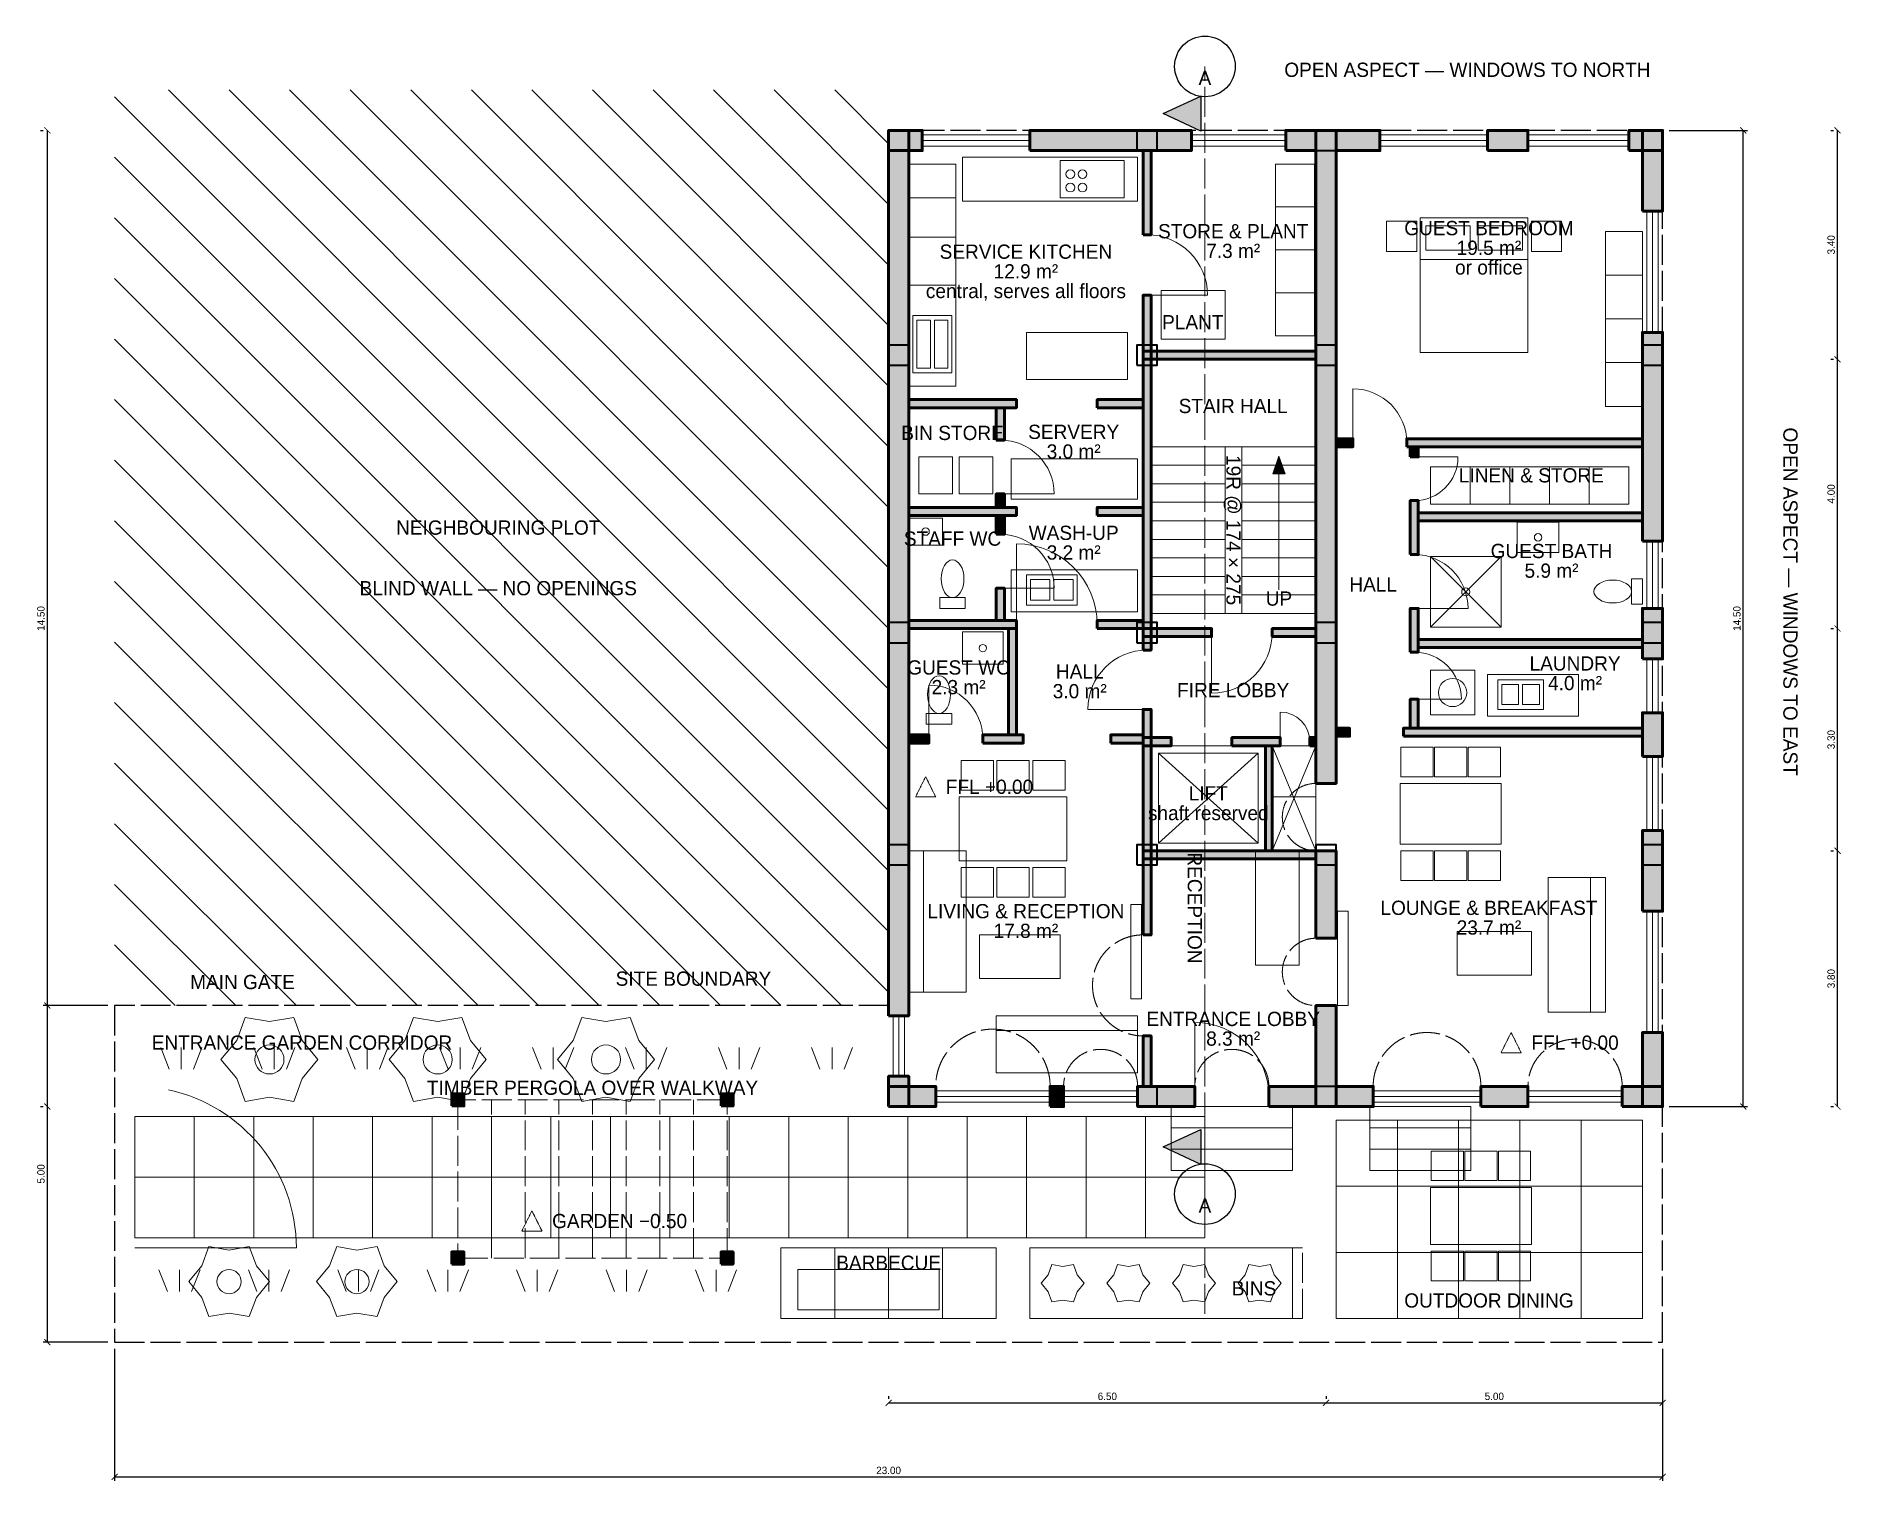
# Model space of a CAD drawing. Header units: millimetres. Extents: x -1167 to 25650, y -2060 to 19400.
import ezdxf
from ezdxf.enums import TextEntityAlignment as Align

# ---------------------------------------------------------------- set-up
doc = ezdxf.new("R2010")
doc.units = ezdxf.units.MM
doc.header["$LTSCALE"] = 20
doc.linetypes.add('DASHDOT', pattern=[3.556, 2.54, -0.508, 0, -0.508])
doc.linetypes.add('DASHED', pattern=[1.524, 1.27, -0.254])
for name, color, linetype, lineweight in [('A-ANNO-DIMS', 5, 'CONTINUOUS', 13), ('A-ANNO-PATT', 8, 'CONTINUOUS', 9), ('A-ANNO-SYMB', 5, 'DASHED', 13), ('A-ANNO-TEXT', 7, 'CONTINUOUS', 13), ('A-DOOR', 3, 'CONTINUOUS', 18), ('A-EQPM', 6, 'CONTINUOUS', 13), ('A-FLOR', 7, 'CONTINUOUS', 25), ('A-FLOR-STRS', 2, 'CONTINUOUS', 18), ('A-FURN', 6, 'CONTINUOUS', 13), ('A-GLAZ', 4, 'CONTINUOUS', 18), ('A-WALL', 7, 'CONTINUOUS', 50), ('A-WALL-PATT', 7, 'CONTINUOUS', 9), ('G-ANNO-BNDY', 1, 'DASHDOT', 25), ('L-PLNT', 3, 'CONTINUOUS', 13), ('L-SITE', 3, 'CONTINUOUS', 18), ('S-COLS', 7, 'CONTINUOUS', 35)]:
    doc.layers.add(name, color=color, linetype=linetype, lineweight=lineweight)
doc.dimstyles.new('ARCH', dxfattribs={"dimtxt": 2.2, "dimasz": 1.8, "dimexe": 1.2, "dimexo": 2, "dimgap": 0.8, "dimtad": 1, "dimlfac": 0.001, "dimblk": 'ARCHTICK', "dimcen": 2.5, "dimazin": 3, "dimtfac": 1, "dimtmove": 0, "dimatfit": 3})

# ---------------------------------------------------------------- blocks, each defined once
blk = doc.blocks.new('_ARCHTICK')
at = {"color": 0, "linetype": 'BYBLOCK', "const_width": 0.15}
blk.add_lwpolyline([(-0.5, -0.5), (0.5, 0.5)], dxfattribs=at)

msp = doc.modelspace()

# ---------------------------------------------------------------- hatches: boundary and pattern name
at = {"layer": 'A-ANNO-PATT'}
for points in [[(15580, 18250), (16140, 18510), (16140, 17990)], [(17300, 13160), (17210, 12900), (17390, 12900)], [(15580, 2900), (16140, 3160), (16140, 2640)]]:
    msp.add_hatch(color=7, dxfattribs=at).paths.add_polyline_path(points)
at = {"layer": 'A-WALL-PATT'}
for points in [[(11500, 4850), (11800, 4850), (11800, 18000), (11500, 18000)], [(11500, 17700), (12000, 17700), (12000, 18000), (11500, 18000)], [(13600, 17700), (16000, 17700), (16000, 18000), (13600, 18000)], [(17400, 17700), (17850, 17700), (17850, 18000), (17400, 18000)], [(17850, 8300), (18150, 8300), (18150, 18000), (17850, 18000)], [(18150, 17700), (18800, 17700), (18800, 18000), (18150, 18000)], [(20400, 17700), (21000, 17700), (21000, 18000), (20400, 18000)], [(22500, 17700), (23000, 17700), (23000, 18000), (22500, 18000)], [(22700, 16800), (23000, 16800), (23000, 18000), (22700, 18000)], [(15280, 16450), (15400, 16450), (15400, 17700), (15280, 17700)], [(15280, 14720), (15400, 14720), (15400, 15550), (15280, 15550)], [(22700, 11900), (23000, 11900), (23000, 15000), (22700, 15000)], [(15280, 10280), (15400, 10280), (15400, 14720), (15280, 14720)], [(15280, 14600), (17850, 14600), (17850, 14720), (15280, 14720)], [(11800, 13880), (13400, 13880), (13400, 14000), (11800, 14000)], [(14600, 13880), (15280, 13880), (15280, 14000), (14600, 14000)], [(13100, 13400), (13220, 13400), (13220, 13880), (13100, 13880)], [(18150, 13300), (18400, 13300), (18400, 13420), (18150, 13420)], [(19200, 13300), (22700, 13300), (22700, 13420), (19200, 13420)], [(19250, 13150), (19370, 13150), (19370, 13300), (19250, 13300)], [(11800, 12280), (13400, 12280), (13400, 12400), (11800, 12400)], [(13100, 12400), (13220, 12400), (13220, 12600), (13100, 12600)], [(14600, 12280), (15280, 12280), (15280, 12400), (14600, 12400)], [(19250, 11700), (19370, 11700), (19370, 12500), (19250, 12500)], [(13100, 12000), (13220, 12000), (13220, 12280), (13100, 12280)], [(19370, 12200), (22700, 12200), (22700, 12320), (19370, 12320)], [(13100, 10720), (13220, 10720), (13220, 11200), (13100, 11200)], [(19250, 10250), (19370, 10250), (19370, 10900), (19250, 10900)], [(22700, 10150), (23000, 10150), (23000, 10900), (22700, 10900)], [(11800, 10600), (13400, 10600), (13400, 10720), (11800, 10720)], [(13280, 9020), (13400, 9020), (13400, 10600), (13280, 10600)], [(14600, 10600), (15280, 10600), (15280, 10720), (14600, 10720)], [(15280, 10480), (16300, 10480), (16300, 10600), (15280, 10600)], [(17200, 10480), (17850, 10480), (17850, 10600), (17200, 10600)], [(19370, 10320), (22700, 10320), (22700, 10440), (19370, 10440)], [(15280, 7180), (15400, 7180), (15400, 9400), (15280, 9400)], [(19250, 9120), (19370, 9120), (19370, 9550), (19250, 9550)], [(18150, 9000), (18350, 9000), (18350, 9120), (18150, 9120)], [(19150, 9000), (22700, 9000), (22700, 9120), (19150, 9120)], [(22700, 8700), (23000, 8700), (23000, 9350), (22700, 9350)], [(11800, 8900), (12100, 8900), (12100, 9020), (11800, 9020)], [(12900, 8900), (13500, 8900), (13500, 9020), (12900, 9020)], [(14800, 8900), (15280, 8900), (15280, 9020), (14800, 9020)], [(15280, 8860), (15700, 8860), (15700, 8980), (15280, 8980)], [(16600, 8860), (17320, 8860), (17320, 8980), (16600, 8980)], [(17100, 7300), (17200, 7300), (17200, 8860), (17100, 8860)], [(17760, 8860), (17850, 8860), (17850, 8980), (17760, 8980)], [(22700, 6400), (23000, 6400), (23000, 7600), (22700, 7600)], [(15280, 7180), (17850, 7180), (17850, 7300), (15280, 7300)], [(17850, 6000), (18150, 6000), (18150, 7300), (17850, 7300)], [(15280, 6050), (15400, 6050), (15400, 7180), (15280, 7180)], [(17850, 3500), (18150, 3500), (18150, 5000), (17850, 5000)], [(22700, 3500), (23000, 3500), (23000, 4600), (22700, 4600)], [(15280, 3800), (15400, 3800), (15400, 4550), (15280, 4550)], [(11500, 3500), (11800, 3500), (11800, 3950), (11500, 3950)], [(11500, 3500), (12200, 3500), (12200, 3800), (11500, 3800)], [(13900, 3500), (14100, 3500), (14100, 3800), (13900, 3800)], [(15200, 3500), (16050, 3500), (16050, 3800), (15200, 3800)], [(17150, 3500), (17850, 3500), (17850, 3800), (17150, 3800)], [(18150, 3500), (18700, 3500), (18700, 3800), (18150, 3800)], [(20300, 3500), (21000, 3500), (21000, 3800), (20300, 3800)], [(22400, 3500), (23000, 3500), (23000, 3800), (22400, 3800)], [(5010, 3510), (5190, 3510), (5190, 3690), (5010, 3690)], [(9010, 3510), (9190, 3510), (9190, 3690), (9010, 3690)], [(5010, 1160), (5190, 1160), (5190, 1340), (5010, 1340)], [(9010, 1160), (9190, 1160), (9190, 1340), (9010, 1340)]]:
    msp.add_hatch(color=7, dxfattribs=at).paths.add_polyline_path(points)

# ---------------------------------------------------------------- linework, layer by layer
at = {"layer": 'A-ANNO-PATT'}
for p, q in [((11500, 7900), (800, 18600)), ((11500, 8800), (1700, 18600)), ((11500, 9700), (2600, 18600)), ((11500, 10600), (3500, 18600)), ((11500, 11500), (4400, 18600)), ((11500, 12400), (5300, 18600)), ((11500, 13300), (6200, 18600)), ((11500, 14200), (7100, 18600)), ((11500, 15100), (8000, 18600)), ((11500, 16000), (8900, 18600)), ((11500, 16900), (9800, 18600)), ((11500, 17800), (10700, 18600)), ((11500, 7000), (0, 18500)), ((11500, 6100), (0, 17600)), ((11500, 5200), (0, 16700)), ((10800, 5000), (0, 15800)), ((9900, 5000), (0, 14900)), ((9000, 5000), (0, 14000)), ((8100, 5000), (0, 13100)), ((7200, 5000), (0, 12200)), ((6300, 5000), (0, 11300)), ((5400, 5000), (0, 10400)), ((4500, 5000), (0, 9500)), ((3600, 5000), (0, 8600)), ((2700, 5000), (0, 7700)), ((1800, 5000), (0, 6800)), ((900, 5000), (0, 5900)), ((0, 5000), (0, 5000))]:
    msp.add_line(p, q, dxfattribs=at)
at = {"layer": 'A-ANNO-SYMB', "linetype": 'DASHED', "ltscale": 17.5}
msp.add_line((16200, 2200), (16200, 18950), dxfattribs=at)
at = {"layer": 'A-ANNO-SYMB'}
for points in [[(12050, 8400), (11900, 8100), (12200, 8100)], [(20750, 4600), (20600, 4300), (20900, 4300)], [(6200, 1950), (6050, 1650), (6350, 1650)]]:
    msp.add_lwpolyline(points, close=True, dxfattribs=at)
at = {"layer": 'A-ANNO-SYMB', "linetype": 'DASHED', "ltscale": 17.5}
for centre, radius, start, end in [((17850, 7800), 500, 90, 270), ((15280, 5300), 750, 90, 270), ((17850, 5500), 500, 90, 270), ((13050, 3800), 850, 0, 180), ((19500, 3800), 800, 0, 180), ((14650, 3800), 550, 0, 180), ((16600, 3800), 550, 0, 180), ((21700, 3800), 700, 0, 180)]:
    msp.add_arc(centre, radius, start, end, dxfattribs=at)
at = {"layer": 'A-DOOR'}
for p, q in [((15280, 16450), (15400, 16450)), ((15280, 15550), (15400, 15550)), ((15340, 15550), (16240, 15550)), ((13400, 13880), (13400, 14000)), ((14600, 13880), (14600, 14000)), ((18400, 13360), (18400, 14160)), ((18400, 13300), (18400, 13420)), ((19200, 13300), (19200, 13420)), ((13100, 13400), (13220, 13400)), ((19250, 13150), (19370, 13150)), ((19310, 13150), (19960, 13150)), ((13100, 12600), (13220, 12600)), ((13160, 12600), (13960, 12600)), ((13400, 12280), (13400, 12400)), ((14600, 12280), (14600, 12400)), ((19250, 12500), (19370, 12500)), ((13100, 12000), (13220, 12000)), ((13400, 10660), (13400, 11860)), ((19250, 11700), (19370, 11700)), ((13100, 11200), (13220, 11200)), ((13160, 11200), (13960, 11200)), ((19250, 10900), (19370, 10900)), ((19310, 10900), (20110, 10900)), ((13400, 10600), (13400, 10720)), ((14600, 10600), (14600, 10720)), ((16300, 10480), (16300, 10600)), ((16300, 10540), (16300, 9640)), ((17200, 10480), (17200, 10600)), ((15280, 10280), (15400, 10280)), ((19250, 10250), (19370, 10250)), ((12100, 8960), (12100, 9760)), ((15340, 9400), (14460, 9400)), ((15280, 9400), (15400, 9400)), ((19250, 9550), (19370, 9550)), ((19310, 9550), (20010, 9550)), ((17320, 8920), (17320, 9360)), ((18350, 9000), (18350, 9120)), ((19150, 9000), (19150, 9120)), ((12100, 8900), (12100, 9020)), ((12900, 8900), (12900, 9020)), ((13500, 8900), (13500, 9020)), ((14800, 8900), (14800, 9020)), ((15700, 8860), (15700, 8980)), ((16600, 8860), (16600, 8980)), ((17320, 8860), (17320, 8980)), ((17760, 8860), (17760, 8980)), ((17850, 8300), (18150, 8300)), ((17850, 7300), (18150, 7300)), ((15280, 6050), (15400, 6050)), ((17850, 6000), (18150, 6000)), ((17850, 5000), (18150, 5000)), ((16050, 3650), (16050, 4750)), ((15280, 4550), (15400, 4550)), ((16050, 3500), (16050, 3800)), ((17150, 3500), (17150, 3800))]:
    msp.add_line(p, q, dxfattribs=at)
for centre, radius, start, end in [((15340, 15550), 900, 0, 90), ((18400, 13360), 800, 0, 90), ((13160, 12600), 800, 0, 90), ((19310, 13150), 650, -90, 0), ((13160, 11200), 800, 0, 90), ((13400, 10660), 1200, 0, 90), ((19310, 10900), 800, 0, 90), ((16300, 10540), 900, -90, 0), ((15340, 9400), 880, 90, 180), ((19310, 9550), 700, 0, 90), ((12100, 8960), 800, 0, 90), ((17320, 8920), 440, 0, 90), ((16050, 3650), 1100, 0, 90)]:
    msp.add_arc(centre, radius, start, end, dxfattribs=at)
at = {"layer": 'A-EQPM'}
for p, q in [((19550, 10620), (20600, 11670)), ((20600, 10620), (19550, 11670)), ((16200, 8860), (15830, 8860)), ((16300, 8860), (16670, 8860)), ((17200, 7300), (17850, 8860)), ((17850, 7300), (17200, 8860)), ((15510, 7410), (16990, 8750)), ((16990, 7410), (15510, 8750))]:
    msp.add_line(p, q, dxfattribs=at)
for points in [[(11860, 14400), (12440, 14400), (12440, 15250), (11860, 15250)], [(11920, 14470), (12120, 14470), (12120, 15180), (11920, 15180)], [(12180, 14470), (12380, 14470), (12380, 15180), (12180, 15180)], [(11800, 11840), (12300, 11840), (12300, 12240), (11800, 12240)], [(20840, 11730), (21460, 11730), (21460, 12180), (20840, 12180)], [(19550, 10620), (20600, 10620), (20600, 11670), (19550, 11670)], [(13550, 10950), (14300, 10950), (14300, 11400), (13550, 11400)], [(13610, 11020), (13895, 11020), (13895, 11330), (13610, 11330)], [(13955, 11020), (14240, 11020), (14240, 11330), (13955, 11330)], [(22540, 10960), (22700, 10960), (22700, 11340), (22540, 11340)], [(12260, 10900), (12640, 10900), (12640, 11060), (12260, 11060)], [(12600, 10070), (13200, 10070), (13200, 10550), (12600, 10550)], [(20550, 9400), (21230, 9400), (21230, 9840), (20550, 9840)], [(20610, 9470), (20860, 9470), (20860, 9770), (20610, 9770)], [(20920, 9470), (21170, 9470), (21170, 9770), (20920, 9770)], [(12060, 9180), (12440, 9180), (12440, 9340), (12060, 9340)], [(15400, 7300), (17100, 7300), (17100, 8860), (15400, 8860)], [(17200, 7300), (17850, 7300), (17850, 8860), (17200, 8860)], [(15510, 7410), (16990, 7410), (16990, 8750), (15510, 8750)]]:
    msp.add_lwpolyline(points, close=True, dxfattribs=at)
for centre, radius in [((12050, 12040), 55), ((21150, 11955), 55), ((20075, 11145), 60), ((12900, 10310), 55)]:
    msp.add_circle(centre, radius, dxfattribs=at)
for centre, major_axis in [((12450, 11340), (0, 280)), ((22260, 11150), (280, 0)), ((12250, 9620), (0, 280))]:
    msp.add_ellipse(centre, major_axis=major_axis, ratio=0.607142857, dxfattribs=at)
at = {"layer": 'A-FLOR'}
for points in [[(15580, 18250), (16140, 18510), (16140, 17990)], [(15580, 2900), (16140, 3160), (16140, 2640)]]:
    msp.add_lwpolyline(points, close=True, dxfattribs=at)
for centre in [(16200, 18950), (16200, 2200)]:
    msp.add_circle(centre, 450, dxfattribs=at)
at = {"layer": 'A-FLOR-STRS'}
for p, q in [((15400, 13300), (17850, 13300)), ((15400, 13300), (16500, 13300)), ((16500, 10825), (16500, 13300)), ((16750, 13300), (17850, 13300)), ((16750, 10825), (16750, 13300)), ((15400, 13025), (16500, 13025)), ((16750, 13025), (17850, 13025)), ((17300, 11175), (17300, 13000)), ((15400, 12750), (16500, 12750)), ((16750, 12750), (17850, 12750)), ((15400, 12475), (16500, 12475)), ((16750, 12475), (17850, 12475)), ((15400, 12200), (16500, 12200)), ((16750, 12200), (17850, 12200)), ((15400, 11925), (16500, 11925)), ((16750, 11925), (17850, 11925)), ((15400, 11650), (16500, 11650)), ((16750, 11650), (17850, 11650)), ((15400, 11375), (16500, 11375)), ((16750, 11375), (17850, 11375)), ((15400, 11100), (16500, 11100)), ((16750, 11100), (17850, 11100)), ((15400, 10825), (16500, 10825)), ((16750, 10825), (17850, 10825)), ((15700, 3500), (17500, 3500)), ((18650, 3500), (20150, 3500)), ((15700, 3183.333), (17500, 3183.333)), ((18650, 3183.333), (20150, 3183.333)), ((15700, 2866.667), (17500, 2866.667)), ((18650, 2866.667), (20150, 2866.667))]:
    msp.add_line(p, q, dxfattribs=at)
for points in [[(16500, 10825), (16750, 10825), (16750, 13300), (16500, 13300)], [(17300, 13160), (17210, 12900), (17390, 12900)], [(15700, 2550), (17500, 2550), (17500, 3500), (15700, 3500)], [(18650, 2550), (20150, 2550), (20150, 3500), (18650, 3500)]]:
    msp.add_lwpolyline(points, close=True, dxfattribs=at)
at = {"layer": 'A-FURN'}
for p, q in [((17250, 16862.5), (17830, 16862.5)), ((11800, 16415), (12500, 16415)), ((17250, 16225), (17830, 16225)), ((19400, 16080), (21000, 16080)), ((22150, 15850), (22700, 15850)), ((17250, 15587.5), (17830, 15587.5)), ((22150, 15200), (22700, 15200)), ((22150, 14550), (22700, 14550)), ((20140, 12450), (20140, 13000)), ((20730, 12450), (20730, 13000)), ((21320, 12450), (21320, 13000)), ((21910, 12450), (21910, 13000)), ((17200, 8100), (17850, 8100))]:
    msp.add_line(p, q, dxfattribs=at)
for points in [[(11800, 14200), (12500, 14200), (12500, 17500), (11800, 17500)], [(12600, 16950), (15200, 16950), (15200, 17600), (12600, 17600)], [(14050, 17000), (15000, 17000), (15000, 17550), (14050, 17550)], [(17250, 14950), (17830, 14950), (17830, 17500), (17250, 17500)], [(11800, 15700), (12500, 15700), (12500, 17000), (11800, 17000)], [(18900, 16200), (19350, 16200), (19350, 16650), (18900, 16650)], [(19400, 14700), (21000, 14700), (21000, 16700), (19400, 16700)], [(21050, 16200), (21500, 16200), (21500, 16650), (21050, 16650)], [(19480, 16220), (20140, 16220), (20140, 16580), (19480, 16580)], [(20260, 16220), (20920, 16220), (20920, 16580), (20260, 16580)], [(22150, 13900), (22700, 13900), (22700, 16500), (22150, 16500)], [(15550, 14900), (16500, 14900), (16500, 15620), (15550, 15620)], [(13550, 14300), (15050, 14300), (15050, 15000), (13550, 15000)], [(11950, 12600), (12450, 12600), (12450, 13150), (11950, 13150)], [(12550, 12600), (13050, 12600), (13050, 13150), (12550, 13150)], [(13320, 12520), (15200, 12520), (15200, 13120), (13320, 13120)], [(19550, 12450), (22500, 12450), (22500, 13000), (19550, 13000)], [(13320, 10850), (15200, 10850), (15200, 11470), (13320, 11470)], [(19550, 9320), (20210, 9320), (20210, 9980), (19550, 9980)], [(20400, 9300), (21750, 9300), (21750, 9920), (20400, 9920)], [(12576.667, 8200), (13056.667, 8200), (13056.667, 8640), (12576.667, 8640)], [(13110, 8200), (13590, 8200), (13590, 8640), (13110, 8640)], [(13643.333, 8200), (14123.333, 8200), (14123.333, 8640), (13643.333, 8640)], [(19110, 8400), (19590, 8400), (19590, 8840), (19110, 8840)], [(19610, 8400), (20090, 8400), (20090, 8840), (19610, 8840)], [(20110, 8400), (20590, 8400), (20590, 8840), (20110, 8840)], [(12550, 7150), (14150, 7150), (14150, 8100), (12550, 8100)], [(19100, 7400), (20600, 7400), (20600, 8300), (19100, 8300)], [(11800, 5200), (12650, 5200), (12650, 7300), (11800, 7300)], [(11800, 5200), (12020, 5200), (12020, 7300), (11800, 7300)], [(16950, 5600), (17600, 5600), (17600, 7300), (16950, 7300)], [(19110, 6860), (19590, 6860), (19590, 7300), (19110, 7300)], [(19610, 6860), (20090, 6860), (20090, 7300), (19610, 7300)], [(20110, 6860), (20590, 6860), (20590, 7300), (20110, 7300)], [(12576.667, 6610), (13056.667, 6610), (13056.667, 7050), (12576.667, 7050)], [(13110, 6610), (13590, 6610), (13590, 7050), (13110, 7050)], [(13643.333, 6610), (14123.333, 6610), (14123.333, 7050), (13643.333, 7050)], [(21300, 4900), (22150, 4900), (22150, 6900), (21300, 6900)], [(21930, 4900), (22150, 4900), (22150, 6900), (21930, 6900)], [(15100, 5100), (15260, 5100), (15260, 6500), (15100, 6500)], [(18170, 5000), (18330, 5000), (18330, 6400), (18170, 6400)], [(12850, 5400), (14050, 5400), (14050, 6050), (12850, 6050)], [(19950, 5450), (21050, 5450), (21050, 6100), (19950, 6100)], [(13100, 4000), (15200, 4000), (15200, 4850), (13100, 4850)], [(13100, 4630), (15200, 4630), (15200, 4850), (13100, 4850)], [(19560, 2400), (20040, 2400), (20040, 2840), (19560, 2840)], [(20060, 2400), (20540, 2400), (20540, 2840), (20060, 2840)], [(20560, 2400), (21040, 2400), (21040, 2840), (20560, 2840)], [(19550, 1450), (21050, 1450), (21050, 2300), (19550, 2300)], [(19560, 910), (20040, 910), (20040, 1350), (19560, 1350)], [(20060, 910), (20540, 910), (20540, 1350), (20060, 1350)], [(20560, 910), (21040, 910), (21040, 1350), (20560, 1350)], [(10150, 480), (12250, 480), (12250, 1080), (10150, 1080)]]:
    msp.add_lwpolyline(points, close=True, dxfattribs=at)
for centre, radius in [((14200, 17350), 65), ((14200, 17150), 65), ((14380, 17350), 65), ((14380, 17150), 65), ((19880, 9650), 210)]:
    msp.add_circle(centre, radius, dxfattribs=at)
at = {"layer": 'A-GLAZ'}
for p, q in [((12000, 17700), (12000, 18000)), ((13600, 17700), (13600, 18000)), ((16000, 17700), (16000, 18000)), ((17400, 17700), (17400, 18000)), ((18800, 17700), (18800, 18000)), ((20400, 17700), (20400, 18000)), ((21000, 17700), (21000, 18000)), ((22500, 17700), (22500, 18000)), ((12000, 17934), (13600, 17934)), ((12000, 17850), (13600, 17850)), ((12000, 17766), (13600, 17766)), ((16000, 17934), (17400, 17934)), ((16000, 17850), (17400, 17850)), ((16000, 17766), (17400, 17766)), ((18800, 17934), (20400, 17934)), ((18800, 17850), (20400, 17850)), ((18800, 17766), (20400, 17766)), ((21000, 17934), (22500, 17934)), ((21000, 17850), (22500, 17850)), ((21000, 17766), (22500, 17766)), ((22700, 16800), (23000, 16800)), ((22766, 15000), (22766, 16800)), ((22850, 15000), (22850, 16800)), ((22934, 15000), (22934, 16800)), ((22700, 15000), (23000, 15000)), ((22700, 11900), (23000, 11900)), ((22766, 10900), (22766, 11900)), ((22850, 10900), (22850, 11900)), ((22934, 10900), (22934, 11900)), ((22700, 10900), (23000, 10900)), ((22700, 10150), (23000, 10150)), ((22766, 9350), (22766, 10150)), ((22850, 9350), (22850, 10150)), ((22934, 9350), (22934, 10150)), ((22700, 9350), (23000, 9350)), ((22700, 8700), (23000, 8700)), ((22766, 7600), (22766, 8700)), ((22850, 7600), (22850, 8700)), ((22934, 7600), (22934, 8700)), ((22700, 7600), (23000, 7600)), ((22700, 6400), (23000, 6400)), ((22766, 4600), (22766, 6400)), ((22850, 4600), (22850, 6400)), ((22934, 4600), (22934, 6400)), ((11500, 4850), (11800, 4850)), ((11566, 3950), (11566, 4850)), ((11650, 3950), (11650, 4850)), ((11734, 3950), (11734, 4850)), ((22700, 4600), (23000, 4600)), ((11500, 3950), (11800, 3950)), ((12200, 3500), (12200, 3800)), ((13900, 3500), (13900, 3800)), ((14100, 3500), (14100, 3800)), ((15200, 3500), (15200, 3800)), ((18700, 3500), (18700, 3800)), ((20300, 3500), (20300, 3800)), ((21000, 3500), (21000, 3800)), ((22400, 3500), (22400, 3800)), ((12200, 3734), (13900, 3734)), ((12200, 3650), (13900, 3650)), ((12200, 3566), (13900, 3566)), ((14100, 3734), (15200, 3734)), ((14100, 3650), (15200, 3650)), ((14100, 3566), (15200, 3566)), ((18700, 3734), (20300, 3734)), ((18700, 3650), (20300, 3650)), ((18700, 3566), (20300, 3566)), ((21000, 3734), (22400, 3734)), ((21000, 3650), (22400, 3650)), ((21000, 3566), (22400, 3566))]:
    msp.add_line(p, q, dxfattribs=at)
at = {"layer": 'A-WALL'}
for points in [[(11500, 4850), (11800, 4850), (11800, 18000), (11500, 18000)], [(11500, 17700), (12000, 17700), (12000, 18000), (11500, 18000)], [(13600, 17700), (16000, 17700), (16000, 18000), (13600, 18000)], [(17400, 17700), (17850, 17700), (17850, 18000), (17400, 18000)], [(17850, 8300), (18150, 8300), (18150, 18000), (17850, 18000)], [(18150, 17700), (18800, 17700), (18800, 18000), (18150, 18000)], [(20400, 17700), (21000, 17700), (21000, 18000), (20400, 18000)], [(22500, 17700), (23000, 17700), (23000, 18000), (22500, 18000)], [(22700, 16800), (23000, 16800), (23000, 18000), (22700, 18000)], [(15280, 16450), (15400, 16450), (15400, 17700), (15280, 17700)], [(15280, 14720), (15400, 14720), (15400, 15550), (15280, 15550)], [(22700, 11900), (23000, 11900), (23000, 15000), (22700, 15000)], [(15280, 10280), (15400, 10280), (15400, 14720), (15280, 14720)], [(15280, 14600), (17850, 14600), (17850, 14720), (15280, 14720)], [(11800, 13880), (13400, 13880), (13400, 14000), (11800, 14000)], [(14600, 13880), (15280, 13880), (15280, 14000), (14600, 14000)], [(13100, 13400), (13220, 13400), (13220, 13880), (13100, 13880)], [(18150, 13300), (18400, 13300), (18400, 13420), (18150, 13420)], [(19200, 13300), (22700, 13300), (22700, 13420), (19200, 13420)], [(19250, 13150), (19370, 13150), (19370, 13300), (19250, 13300)], [(11800, 12280), (13400, 12280), (13400, 12400), (11800, 12400)], [(13100, 12400), (13220, 12400), (13220, 12600), (13100, 12600)], [(14600, 12280), (15280, 12280), (15280, 12400), (14600, 12400)], [(19250, 11700), (19370, 11700), (19370, 12500), (19250, 12500)], [(13100, 12000), (13220, 12000), (13220, 12280), (13100, 12280)], [(19370, 12200), (22700, 12200), (22700, 12320), (19370, 12320)], [(13100, 10720), (13220, 10720), (13220, 11200), (13100, 11200)], [(19250, 10250), (19370, 10250), (19370, 10900), (19250, 10900)], [(22700, 10150), (23000, 10150), (23000, 10900), (22700, 10900)], [(11800, 10600), (13400, 10600), (13400, 10720), (11800, 10720)], [(13280, 9020), (13400, 9020), (13400, 10600), (13280, 10600)], [(14600, 10600), (15280, 10600), (15280, 10720), (14600, 10720)], [(15280, 10480), (16300, 10480), (16300, 10600), (15280, 10600)], [(17200, 10480), (17850, 10480), (17850, 10600), (17200, 10600)], [(19370, 10320), (22700, 10320), (22700, 10440), (19370, 10440)], [(15280, 7180), (15400, 7180), (15400, 9400), (15280, 9400)], [(19250, 9120), (19370, 9120), (19370, 9550), (19250, 9550)], [(18150, 9000), (18350, 9000), (18350, 9120), (18150, 9120)], [(19150, 9000), (22700, 9000), (22700, 9120), (19150, 9120)], [(22700, 8700), (23000, 8700), (23000, 9350), (22700, 9350)], [(11800, 8900), (12100, 8900), (12100, 9020), (11800, 9020)], [(12900, 8900), (13500, 8900), (13500, 9020), (12900, 9020)], [(14800, 8900), (15280, 8900), (15280, 9020), (14800, 9020)], [(15280, 8860), (15700, 8860), (15700, 8980), (15280, 8980)], [(16600, 8860), (17320, 8860), (17320, 8980), (16600, 8980)], [(17100, 7300), (17200, 7300), (17200, 8860), (17100, 8860)], [(17760, 8860), (17850, 8860), (17850, 8980), (17760, 8980)], [(22700, 6400), (23000, 6400), (23000, 7600), (22700, 7600)], [(15280, 7180), (17850, 7180), (17850, 7300), (15280, 7300)], [(17850, 6000), (18150, 6000), (18150, 7300), (17850, 7300)], [(15280, 6050), (15400, 6050), (15400, 7180), (15280, 7180)], [(17850, 3500), (18150, 3500), (18150, 5000), (17850, 5000)], [(22700, 3500), (23000, 3500), (23000, 4600), (22700, 4600)], [(15280, 3800), (15400, 3800), (15400, 4550), (15280, 4550)], [(11500, 3500), (11800, 3500), (11800, 3950), (11500, 3950)], [(11500, 3500), (12200, 3500), (12200, 3800), (11500, 3800)], [(13900, 3500), (14100, 3500), (14100, 3800), (13900, 3800)], [(15200, 3500), (16050, 3500), (16050, 3800), (15200, 3800)], [(17150, 3500), (17850, 3500), (17850, 3800), (17150, 3800)], [(18150, 3500), (18700, 3500), (18700, 3800), (18150, 3800)], [(20300, 3500), (21000, 3500), (21000, 3800), (20300, 3800)], [(22400, 3500), (23000, 3500), (23000, 3800), (22400, 3800)], [(5010, 3510), (5190, 3510), (5190, 3690), (5010, 3690)], [(9010, 3510), (9190, 3510), (9190, 3690), (9010, 3690)], [(5010, 1160), (5190, 1160), (5190, 1340), (5010, 1340)], [(9010, 1160), (9190, 1160), (9190, 1340), (9010, 1340)]]:
    msp.add_lwpolyline(points, close=True, dxfattribs=at)
at = {"layer": 'G-ANNO-BNDY', "linetype": 'DASHED', "ltscale": 17.5}
msp.add_lwpolyline([(0, 0), (23000, 0), (23000, 18000), (11500, 18000), (11500, 5000), (0, 5000)], close=True, dxfattribs=at)
at = {"layer": 'L-PLNT'}
for p, q in [((810.625, 4055), (684.625, 4375)), ((990.625, 4055), (990.625, 4375)), ((1170.625, 4055), (1296.625, 4375)), ((2191.875, 4055), (2065.875, 4375)), ((2371.875, 4055), (2371.875, 4375)), ((2551.875, 4055), (2677.875, 4375)), ((3573.125, 4055), (3447.125, 4375)), ((3753.125, 4055), (3753.125, 4375)), ((3933.125, 4055), (4059.125, 4375)), ((4954.375, 4055), (4828.375, 4375)), ((5134.375, 4055), (5134.375, 4375)), ((5314.375, 4055), (5440.375, 4375)), ((6335.625, 4055), (6209.625, 4375)), ((6515.625, 4055), (6515.625, 4375)), ((6695.625, 4055), (6821.625, 4375)), ((7716.875, 4055), (7590.875, 4375)), ((7896.875, 4055), (7896.875, 4375)), ((8076.875, 4055), (8202.875, 4375)), ((9098.125, 4055), (8972.125, 4375)), ((9278.125, 4055), (9278.125, 4375)), ((9458.125, 4055), (9584.125, 4375)), ((10479.375, 4055), (10353.375, 4375)), ((10659.375, 4055), (10659.375, 4375)), ((10839.375, 4055), (10965.375, 4375)), ((784.286, 755), (658.286, 1075)), ((964.286, 755), (964.286, 1075)), ((1144.286, 755), (1270.286, 1075)), ((2112.857, 755), (1986.857, 1075)), ((2292.857, 755), (2292.857, 1075)), ((2472.857, 755), (2598.857, 1075)), ((3441.429, 755), (3315.429, 1075)), ((3621.429, 755), (3621.429, 1075)), ((3801.429, 755), (3927.429, 1075)), ((4770, 755), (4644, 1075)), ((4950, 755), (4950, 1075)), ((5130, 755), (5256, 1075)), ((6098.571, 755), (5972.571, 1075)), ((6278.571, 755), (6278.571, 1075)), ((6458.571, 755), (6584.571, 1075)), ((7427.143, 755), (7301.143, 1075)), ((7607.143, 755), (7607.143, 1075)), ((7787.143, 755), (7913.143, 1075)), ((8755.714, 755), (8629.714, 1075)), ((8935.714, 755), (8935.714, 1075)), ((9115.714, 755), (9241.714, 1075))]:
    msp.add_line(p, q, dxfattribs=at)
for points in [[(3020, 4200), (2786.36, 4480.8), (2660, 4823.538), (2300, 4761.6), (1940, 4823.538), (1813.64, 4480.8), (1580, 4200), (1813.64, 3919.2), (1940, 3576.462), (2300, 3638.4), (2660, 3576.462), (2786.36, 3919.2)], [(5520, 4200), (5286.36, 4480.8), (5160, 4823.538), (4800, 4761.6), (4440, 4823.538), (4313.64, 4480.8), (4080, 4200), (4313.64, 3919.2), (4440, 3576.462), (4800, 3638.4), (5160, 3576.462), (5286.36, 3919.2)], [(8020, 4200), (7786.36, 4480.8), (7660, 4823.538), (7300, 4761.6), (6940, 4823.538), (6813.64, 4480.8), (6580, 4200), (6813.64, 3919.2), (6940, 3576.462), (7300, 3638.4), (7660, 3576.462), (7786.36, 3919.2)], [(2300, 900), (2105.3, 1134), (2000, 1419.615), (1700, 1368), (1400, 1419.615), (1294.7, 1134), (1100, 900), (1294.7, 666), (1400, 380.385), (1700, 432), (2000, 380.385), (2105.3, 666)], [(4200, 900), (4005.3, 1134), (3900, 1419.615), (3600, 1368), (3300, 1419.615), (3194.7, 1134), (3000, 900), (3194.7, 666), (3300, 380.385), (3600, 432), (3900, 380.385), (4005.3, 666)], [(13600, 350), (17500, 350), (17500, 1400), (13600, 1400)], [(14407.5, 875), (14303.66, 999.8), (14247.5, 1152.128), (14087.5, 1124.6), (13927.5, 1152.128), (13871.34, 999.8), (13767.5, 875), (13871.34, 750.2), (13927.5, 597.872), (14087.5, 625.4), (14247.5, 597.872), (14303.66, 750.2)], [(15382.5, 875), (15278.66, 999.8), (15222.5, 1152.128), (15062.5, 1124.6), (14902.5, 1152.128), (14846.34, 999.8), (14742.5, 875), (14846.34, 750.2), (14902.5, 597.872), (15062.5, 625.4), (15222.5, 597.872), (15278.66, 750.2)], [(16357.5, 875), (16253.66, 999.8), (16197.5, 1152.128), (16037.5, 1124.6), (15877.5, 1152.128), (15821.34, 999.8), (15717.5, 875), (15821.34, 750.2), (15877.5, 597.872), (16037.5, 625.4), (16197.5, 597.872), (16253.66, 750.2)], [(17332.5, 875), (17228.66, 999.8), (17172.5, 1152.128), (17012.5, 1124.6), (16852.5, 1152.128), (16796.34, 999.8), (16692.5, 875), (16796.34, 750.2), (16852.5, 597.872), (17012.5, 625.4), (17172.5, 597.872), (17228.66, 750.2)]]:
    msp.add_lwpolyline(points, close=True, dxfattribs=at)
for centre, radius in [((2300, 4200), 216), ((4800, 4200), 216), ((7300, 4200), 216), ((1700, 900), 180), ((3600, 900), 180)]:
    msp.add_circle(centre, radius, dxfattribs=at)
at = {"layer": 'L-SITE', "linetype": 'DASHED', "ltscale": 17.5}
for p, q in [((5600, 1250), (5600, 3600)), ((6100, 1250), (6100, 3600)), ((6600, 1250), (6600, 3600)), ((7100, 1250), (7100, 3600)), ((7600, 1250), (7600, 3600)), ((8100, 1250), (8100, 3600)), ((8600, 1250), (8600, 3600))]:
    msp.add_line(p, q, dxfattribs=at)
at = {"layer": 'L-SITE'}
for p, q in [((1183.333, 1550), (1183.333, 3350)), ((2066.667, 1550), (2066.667, 3350)), ((2950, 1550), (2950, 3350)), ((3833.333, 1550), (3833.333, 3350)), ((4716.667, 1550), (4716.667, 3350)), ((5600, 1550), (5600, 3350)), ((6483.333, 1550), (6483.333, 3350)), ((7366.667, 1550), (7366.667, 3350)), ((8250, 1550), (8250, 3350)), ((9133.333, 1550), (9133.333, 3350)), ((10016.667, 1550), (10016.667, 3350)), ((10900, 1550), (10900, 3350)), ((11783.333, 1550), (11783.333, 3350)), ((12666.667, 1550), (12666.667, 3350)), ((13550, 1550), (13550, 3350)), ((14433.333, 1550), (14433.333, 3350)), ((15316.667, 1550), (15316.667, 3350)), ((19060, 350), (19060, 3300)), ((19970, 350), (19970, 3300)), ((20880, 350), (20880, 3300)), ((21790, 350), (21790, 3300)), ((300, 2450), (16200, 2450)), ((18150, 2316.667), (22700, 2316.667)), ((300, 1400), (2700, 1400)), ((10700, 350), (10700, 1400)), ((11500, 350), (11500, 1400)), ((12300, 350), (12300, 1400)), ((18150, 1333.333), (22700, 1333.333))]:
    msp.add_line(p, q, dxfattribs=at)
at = {"layer": 'L-SITE', "linetype": 'DASHED', "ltscale": 17.5}
for points in [[(5100, 1250), (9100, 1250), (9100, 3600), (5100, 3600)], [(16200, 350), (17650, 350), (17650, 1400), (16200, 1400)]]:
    msp.add_lwpolyline(points, close=True, dxfattribs=at)
at = {"layer": 'L-SITE'}
for points in [[(300, 1550), (16200, 1550), (16200, 3350), (300, 3350)], [(18150, 350), (22700, 350), (22700, 3300), (18150, 3300)], [(9900, 350), (13100, 350), (13100, 1400), (9900, 1400)]]:
    msp.add_lwpolyline(points, close=True, dxfattribs=at)
msp.add_arc((300, 1400), 2400, 0, 78, dxfattribs=at)
at = {"layer": 'S-COLS'}
for points in [[(11500, 17700), (11800, 17700), (11800, 18000), (11500, 18000)], [(15190, 17700), (15490, 17700), (15490, 18000), (15190, 18000)], [(17850, 17700), (18150, 17700), (18150, 18000), (17850, 18000)], [(22700, 17700), (23000, 17700), (23000, 18000), (22700, 18000)], [(11500, 14510), (11800, 14510), (11800, 14810), (11500, 14810)], [(15190, 14510), (15490, 14510), (15490, 14810), (15190, 14810)], [(17850, 14510), (18150, 14510), (18150, 14810), (17850, 14810)], [(22700, 14510), (23000, 14510), (23000, 14810), (22700, 14810)], [(11500, 10390), (11800, 10390), (11800, 10690), (11500, 10690)], [(15190, 10390), (15490, 10390), (15490, 10690), (15190, 10690)], [(17850, 10390), (18150, 10390), (18150, 10690), (17850, 10690)], [(22700, 10390), (23000, 10390), (23000, 10690), (22700, 10690)], [(11500, 7090), (11800, 7090), (11800, 7390), (11500, 7390)], [(15190, 7090), (15490, 7090), (15490, 7390), (15190, 7390)], [(17850, 7090), (18150, 7090), (18150, 7390), (17850, 7390)], [(22700, 7090), (23000, 7090), (23000, 7390), (22700, 7390)], [(11500, 3500), (11800, 3500), (11800, 3800), (11500, 3800)], [(15190, 3500), (15490, 3500), (15490, 3800), (15190, 3800)], [(17850, 3500), (18150, 3500), (18150, 3800), (17850, 3800)], [(22700, 3500), (23000, 3500), (23000, 3800), (22700, 3800)]]:
    msp.add_lwpolyline(points, close=True, dxfattribs=at)

# ---------------------------------------------------------------- texts
at = {"layer": 'A-ANNO-TEXT'}
for s, height, p in [('A', 211.667, (16200, 18780)), ('OPEN ASPECT — WINDOWS TO NORTH', 211.66667, (20100, 18900)), ('GUEST BEDROOM', 211.66667, (20420, 16548.285)), ('STORE & PLANT', 211.66667, (16620, 16502.235)), ('19.5 m²', 211.6667, (20420, 16256.185)), ('SERVICE KITCHEN', 211.66667, (13540, 16198.285)), ('7.3 m²', 211.6667, (16620, 16210.135)), ('12.9 m²', 211.6667, (13540, 15906.185)), ('or office', 211.6667, (20420, 15964.085)), ('central, serves all floors', 211.66667, (13540, 15614.085)), ('PLANT', 211.6667, (16020, 15150)), ('STAIR HALL', 211.6667, (16620, 13906.185)), ('BIN STORE', 211.6667, (12450, 13506.185)), ('SERVERY', 211.6667, (14250, 13522.235)), ('3.0 m²', 211.6667, (14250, 13230.135)), ('LINEN & STORE', 211.66667, (21050, 12876.185)), ('NEIGHBOURING PLOT', 211.66667, (5700, 12100)), ('WASH-UP', 211.6667, (14250, 12022.235)), ('STAFF WC', 211.6667, (12450, 11936.185)), ('3.2 m²', 211.6667, (14250, 11730.135)), ('GUEST BATH', 211.6667, (21350, 11752.235)), ('5.9 m²', 211.6667, (21350, 11460.135)), ('BLIND WALL — NO OPENINGS', 211.66667, (5700, 11200)), ('HALL', 211.6667, (18700, 11256.185)), ('GUEST WC', 211.6667, (12540, 10022.235)), ('HALL', 211.6667, (14340, 9962.235)), ('LAUNDRY', 211.6667, (21700, 10082.235)), ('2.3 m²', 211.6667, (12540, 9730.135)), ('3.0 m²', 211.6667, (14340, 9670.135)), ('FIRE LOBBY', 211.6667, (16620, 9686.185)), ('4.0 m²', 211.6667, (21700, 9790.135)), ('LIFT', 211.6667, (16250, 8152.235)), ('shaft reserved', 211.66667, (16250, 7860.135)), ('LIVING & RECEPTION', 211.66667, (13540, 6402.235)), ('LOUNGE & BREAKFAST', 211.66667, (20420, 6452.235)), ('17.8 m²', 211.6667, (13540, 6110.135)), ('23.7 m²', 211.6667, (20420, 6160.135)), ('SITE BOUNDARY', 211.66667, (8600, 5400)), ('ENTRANCE LOBBY', 211.66667, (16620, 4802.235)), ('8.3 m²', 211.6667, (16620, 4510.135)), ('A', 211.667, (16200, 2030))]:
    msp.add_text(s, height=height, dxfattribs=at).set_placement(p, align=Align.MIDDLE_CENTER)
for s, height, p in [('OPEN ASPECT — WINDOWS TO EAST', 211.66667, (24900, 11000)), ('RECEPTION', 211.6667, (16050, 6450))]:
    msp.add_text(s, height=height, rotation=-90, dxfattribs=at).set_placement(p, align=Align.MIDDLE_CENTER)
for s, height, p in [('FFL +0.00', 211.6667, (12350, 8250)), ('ENTRANCE GARDEN CORRIDOR', 211.66667, (550, 4450)), ('FFL +0.00', 211.6667, (21050, 4450)), ('GARDEN −0.50', 211.66667, (6500, 1800))]:
    msp.add_text(s, height=height, dxfattribs=at).set_placement(p, align=Align.MIDDLE_LEFT)
at = {"layer": 'A-FLOR-STRS'}
msp.add_text('19R @ 174 × 275', height=211.66667, rotation=-90, dxfattribs=at).set_placement((16625, 12062.5), align=Align.MIDDLE_CENTER)
msp.add_text('UP', height=211.6667, dxfattribs=at).set_placement((17300, 11045), align=Align.MIDDLE_CENTER)
at = {"layer": 'L-SITE'}
for s, height, p in [('MAIN GATE', 211.6667, (1900, 5350)), ('TIMBER PERGOLA OVER WALKWAY', 211.66667, (7100, 3780)), ('BARBECUE', 211.6667, (11500, 1180)), ('BINS', 211.6667, (16930, 800)), ('OUTDOOR DINING', 211.66667, (20420, 620))]:
    msp.add_text(s, height=height, dxfattribs=at).set_placement(p, align=Align.MIDDLE_CENTER)

# ---------------------------------------------------------------- dimensions: what is measured, and where the dimension line sits
at = {"layer": 'A-ANNO-DIMS'}
for base, p1, p2, text in [((-1000, 3500), (-1000, 3500), (-1000, 18000), '14.50'), ((24200, 3500), (23000, 3500), (23000, 18000), '14.50'), ((25600, 14600), (25600, 14600), (25600, 18000), '3.40'), ((25600, 10600), (25600, 10600), (25600, 14600), '4.00'), ((25600, 7300), (25600, 7300), (25600, 10600), '3.30'), ((25600, 3500), (25600, 3500), (25600, 7300), '3.80'), ((-1000, 0), (0, 0), (0, 5000), '5.00')]:
    msp.add_linear_dim(base=base, p1=p1, p2=p2, angle=90, text=text, dimstyle='ARCH', override={"dimscale": 50}, dxfattribs=at).render()
for base, p1, p2, text in [((0, -2000), (0, 0), (23000, 0), '23.00'), ((11500, -900), (11500, -900), (18000, -900), '6.50'), ((18000, -900), (18000, -900), (23000, -900), '5.00')]:
    msp.add_linear_dim(base=base, p1=p1, p2=p2, text=text, dimstyle='ARCH', override={"dimscale": 50}, dxfattribs=at).render()

doc.saveas('drawing.dxf')
